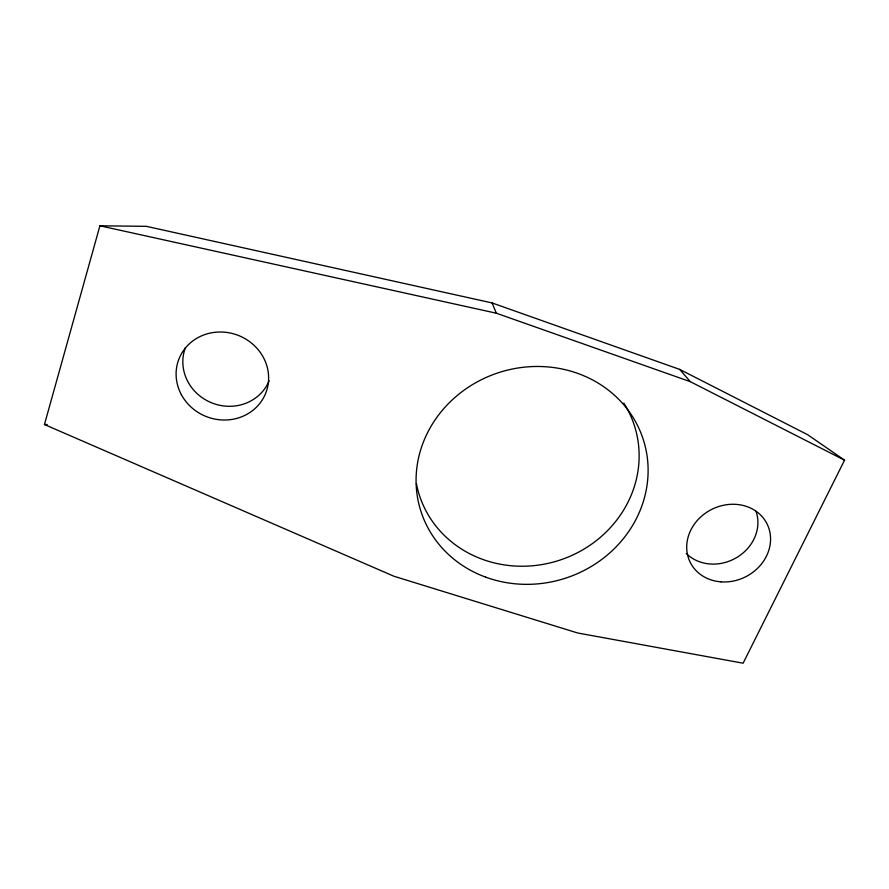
<?xml version="1.0" encoding="UTF-8"?>
<svg xmlns="http://www.w3.org/2000/svg" width="889" height="889" viewBox="0 0 889 889"><rect width="100%" height="100%" fill="white"/><g stroke="black" fill="none" stroke-linecap="round" stroke-linejoin="round"><path stroke-width="1.33" d="M44.45 424.509L99.912 225.795L146.385 226.339L492.084 302.938L679.685 369.402L807.601 434.677L844.55 460.18L743.115 663.205L577.694 632.99L393.938 576.25L44.45 424.509L47.206 424.542M99.912 225.795L496.34 313.206L690.297 381.67L844.55 460.18M679.685 369.402L690.297 381.67M492.084 302.938L496.34 313.206M269.134 380.825A45.028 42.261 21.7 0 1 211.904 402.928A45.028 42.261 21.7 0 1 185.434 347.566M756.028 511.331A41.572 36.749 -27.2 0 1 736.914 557.414A41.572 36.749 -27.2 0 1 686.275 553.458M623.789 403.073A113.003 105.024 -18.2 0 1 565.726 558.014A113.003 105.024 -18.2 0 1 416.408 483.638M721.001 581.851A42.95 37.727 -26.9 0 0 768.163 526.388A42.95 37.727 -26.9 0 0 696.754 521.098A42.95 37.727 -26.9 0 0 721.001 581.851M181.378 394.683A46.628 43.617 20.8 0 0 261.433 401.195A46.628 43.617 20.8 0 0 224.261 332.164A46.628 43.617 20.8 0 0 181.378 394.683M485.727 577.161A116.826 108.069 -18 0 0 647.381 458.246A116.826 108.069 -18 0 0 463.18 390.827A116.826 108.069 -18 0 0 485.727 577.161"/></g></svg>
